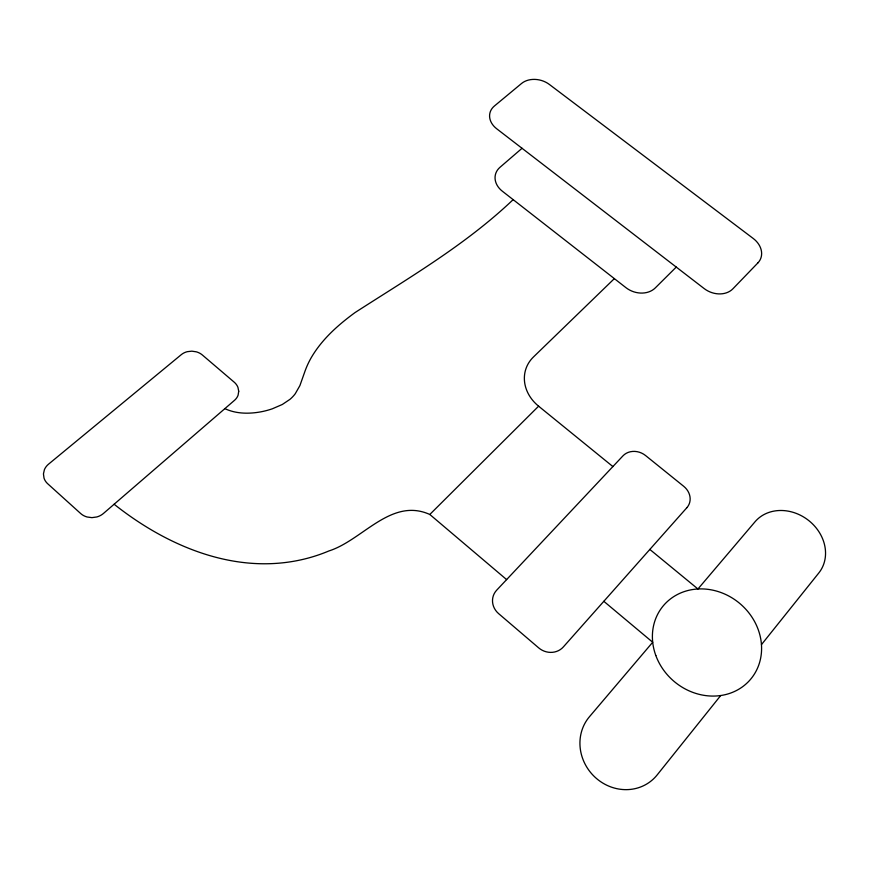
<?xml version="1.0" encoding="UTF-8"?>
<svg xmlns="http://www.w3.org/2000/svg" width="869" height="869" viewBox="0 0 869 869"><rect width="100%" height="100%" fill="white"/><g stroke="black" fill="none" stroke-linecap="round" stroke-linejoin="round"><path stroke-width="1.3" d="M720.705 695.537L657.16 774.931A44.71 41.625 48.4 0 1 596.416 778.439A44.71 41.625 48.4 0 1 589.443 716.74L652.706 642.245L603.825 601.315M761.45 644.635L818.826 572.943A40.897 34.977 36.7 0 0 808.92 520.694A40.897 34.977 36.7 0 0 755.052 521.748L697.948 588.986L649.838 549.436M114.121 504.237C162.796 542.853 225.147 571.074 288.475 562.102A146.427 127.928 -1 0 0 328.862 550.968C362.601 540.29 391.104 497.046 429.807 514.47L538.606 406.181A39.735 34.01 19.3 0 1 533.479 356.963L614.329 278.645M676.256 267.076L655.291 287.911A21.28 17.315 20.9 0 1 625.952 287.672L502.336 191.202A20.867 16.576 14.5 0 1 499.979 167.304L522.052 148.284M513.123 199.664C465.838 244.634 409.495 277.472 355.052 312.558C337.976 325.039 321.66 339.551 311.004 358.071A109.07 95.112 9.4 0 0 305.171 370.705L299.903 385.597L295.264 393.722A38.725 33.131 0.4 0 1 289.931 399.371L282.306 404.487L272.334 408.799A71.964 60.917 0 0 1 260.754 411.863C248.838 414.013 235.999 413.905 224.865 408.636M538.606 406.181L612.884 466.566M429.807 514.47L506.627 579.601M238.725 391.246L238.106 395.134A14.197 12.155 -2.2 0 1 234.543 400.283L103.433 513.47A15.349 13.241 -13.3 0 1 96.839 516.957L91.918 517.642L87.041 516.979A17.13 14.762 -13.2 0 1 80.621 513.481L47.73 483.772A17.108 14.512 -13 0 1 44.015 478.124L43.45 473.898L44.395 469.694A15.327 13.002 -13 0 1 48.588 464.133L181.295 354.65A14.176 11.96 -3 0 1 187.324 351.673L191.843 351.163L196.361 351.836A15.827 13.361 -3.1 0 1 202.39 355.019L234.163 382.143A15.859 13.578 -2.3 0 1 237.943 387.357L238.725 391.246M686.923 507.626L563.351 646.938A17.749 16.576 29.9 0 1 538.671 647.861L498.643 613.644A17.586 16.381 22.7 0 1 496.677 590.181L622.964 455.845A16.554 14.415 26.1 0 1 645.569 455.541L683.697 486.292A16.707 14.556 29.5 0 1 686.923 507.626M757.909 262.883L732.904 288.801A21.117 16.935 24 0 1 704.151 288.562L496.677 128.753A20.378 15.772 14 0 1 494.428 105.985L521.552 83.478A20.096 15.381 14.9 0 1 549.349 84.434L753.227 238.475A20.834 16.478 24.3 0 1 757.909 262.883M655.823 655.508A57.05 50.967 40.2 0 0 749.067 681.003A57.05 50.967 40.2 0 0 716.089 590.963A57.05 50.967 40.2 0 0 655.823 655.508"/></g></svg>
